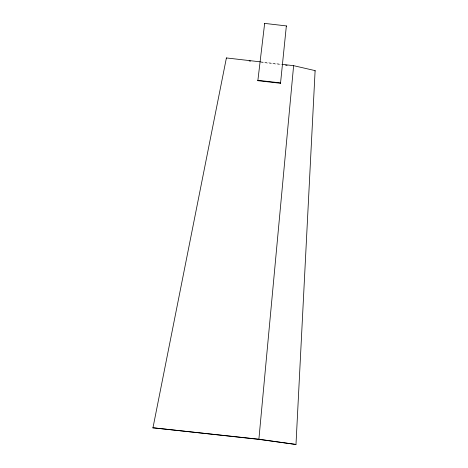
<?xml version="1.0" encoding="UTF-8"?>
<svg xmlns="http://www.w3.org/2000/svg" width="468" height="468" viewBox="0 0 468 468"><rect width="100%" height="100%" fill="white"/><g stroke="black" fill="none" stroke-linecap="round" stroke-linejoin="round"><path stroke-width="0.35" stroke-dasharray="2.34 1.75" d="M260.553 61.87L281.362 64.262M261.232 62.338L281.309 64.648"/><path stroke-width="0.7" d="M226.389 58.325L226.401 57.938L260.553 61.87M295.987 444.465L258.921 439.23L152.884 427.787L258.874 439.37L295.987 444.465L315.116 70.621L293.617 65.672L282.081 64.344M293.617 65.672L258.874 439.37M257.85 80.683L257.886 80.303L280.572 82.906L280.519 83.286L257.85 80.683L264.654 23.4L286.357 25.915L280.519 83.286M264.613 23.804L264.654 23.4M286.305 26.319L286.357 25.915M152.937 427.945L226.401 57.938M315.04 70.996L315.116 70.621M249.128 60.945L250.55 61.109M285.632 65.146L287.071 65.309"/></g></svg>
